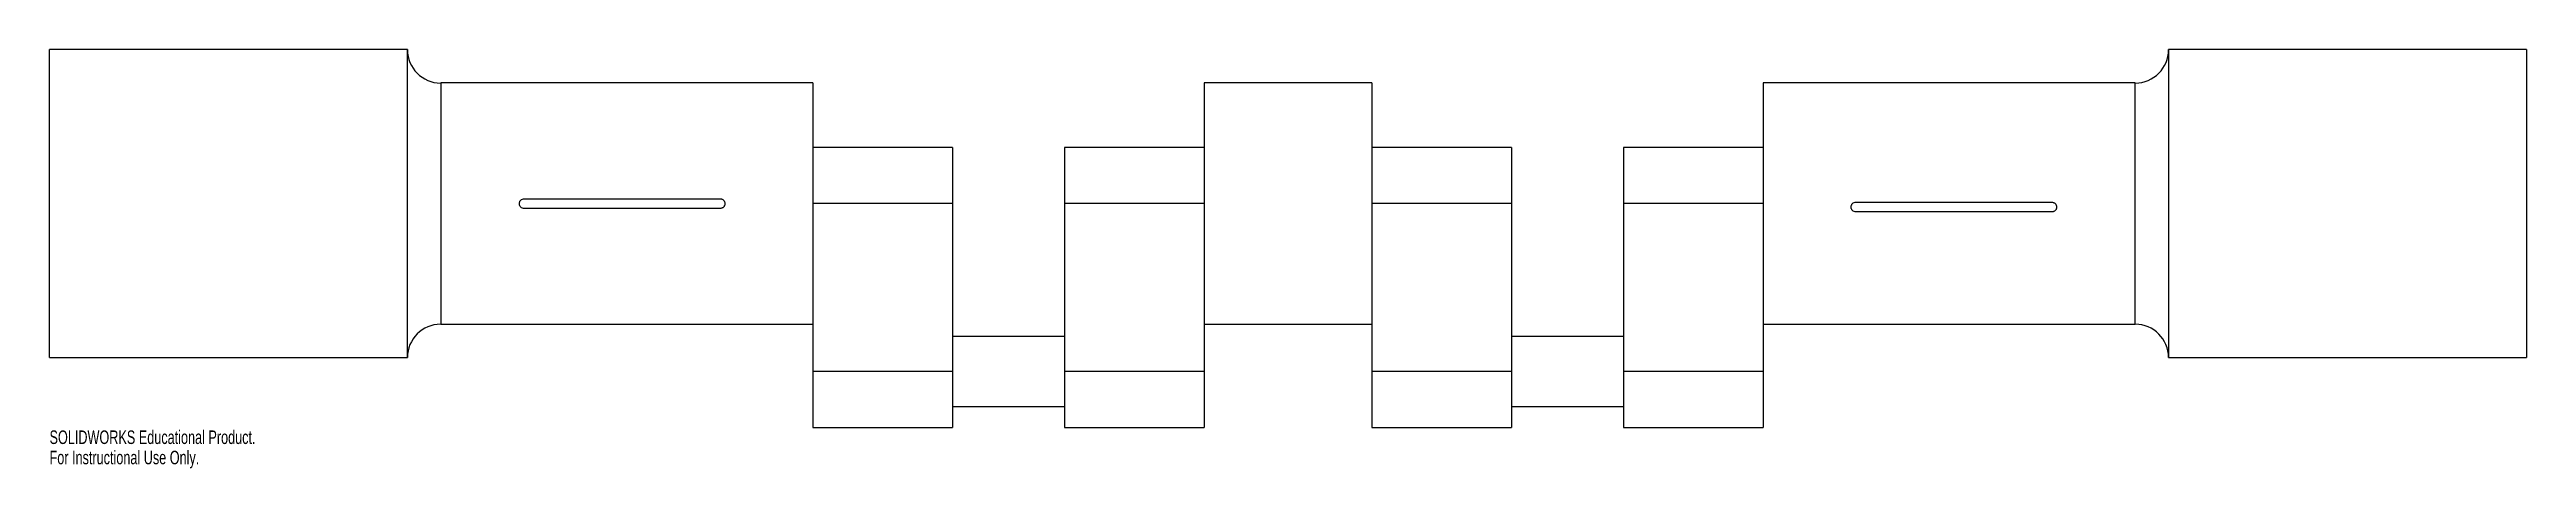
# Model space of a CAD drawing. Header units: millimetres. Extents: x -128 to 758, y -95 to 55.
import ezdxf

# ---------------------------------------------------------------- set-up
doc = ezdxf.new("R2010")
doc.units = ezdxf.units.MM
doc.styles.add('SLDTEXTSTYLE0', font='TXT', dxfattribs={"width": 0.7})

msp = doc.modelspace()

# ---------------------------------------------------------------- linework, layer by layer
at = {"color": 7, "linetype": 'Continuous', "lineweight": 25}
for p, q in [((0, 55), (-128, 55)), ((-128, -55), (-128, 55)), ((0, -55), (0, 55)), ((758, 55), (630, 55)), ((630, 55), (630, -55)), ((758, 55), (758, -55)), ((145, 43.08), (11.92, 43.08)), ((11.92, 43.08), (11.92, -43.07)), ((145, 43.08), (145, -80)), ((345, 43.08), (285, 43.08)), ((285, 43.08), (285, -80)), ((345, 43.08), (345, -80)), ((618.07, 43.08), (485, 43.08)), ((485, 43.08), (485, -80)), ((618.07, -43.07), (618.07, 43.08)), ((195, 20), (145, 20)), ((195, 20), (195, -80)), ((285, 20), (235, 20)), ((235, 20), (235, -80)), ((395, 20), (345, 20)), ((395, 20), (395, -80)), ((485, 20), (435, 20)), ((435, 20), (435, -80)), ((41.82, 1.75), (111.82, 1.75)), ((195, 0), (145, 0)), ((285, 0), (235, 0)), ((395, 0), (345, 0)), ((485, 0), (435, 0)), ((518.17, 0.53), (588.17, 0.53)), ((111.82, -1.75), (41.82, -1.75)), ((588.17, -2.97), (518.17, -2.97)), ((11.92, -43.07), (145, -43.07)), ((285, -43.07), (345, -43.07)), ((485, -43.07), (618.07, -43.07)), ((235, -47.5), (195, -47.5)), ((435, -47.5), (395, -47.5)), ((-128, -55), (0, -55)), ((195, -60), (145, -60)), ((285, -60), (235, -60)), ((395, -60), (345, -60)), ((485, -60), (435, -60)), ((630, -55), (758, -55)), ((195, -72.5), (235, -72.5)), ((395, -72.5), (435, -72.5)), ((145, -80), (195, -80)), ((235, -80), (285, -80)), ((345, -80), (395, -80)), ((435, -80), (485, -80))]:
    msp.add_line(p, q, dxfattribs=at)
for centre, radius, start, end in [((11.92, 55), 11.93, 180, 270), ((618.07, 55), 11.93, 270, 0), ((11.92, -55), 11.93, 90, 180), ((618.07, -55), 11.92, 0, 90)]:
    msp.add_arc(centre, radius, start, end, dxfattribs=at)
for points, knots in [([(41.82, -1.75), (41.6, -1.75), (41.37, -1.7), (40.95, -1.53), (40.75, -1.4), (40.51, -1.16), (40.43, -1.07), (40.31, -0.88), (40.25, -0.78), (40.16, -0.57), (40.13, -0.45), (40.09, -0.23), (40.08, -0.12), (40.07, 0.23), (40.12, 0.46), (40.25, 0.77), (40.31, 0.88), (40.43, 1.07), (40.51, 1.16), (40.75, 1.4), (40.94, 1.53), (41.36, 1.7), (41.59, 1.75), (41.82, 1.75)], [0, 0, 0, 0, 0.125, 0.125, 0.25, 0.25, 0.3125, 0.3125, 0.375, 0.375, 0.4375, 0.4375, 0.5, 0.5, 0.625, 0.625, 0.6875, 0.6875, 0.75, 0.75, 0.875, 0.875, 1, 1, 1, 1]), ([(111.82, 1.75), (111.94, 1.75), (112.05, 1.74), (112.28, 1.69), (112.39, 1.66), (112.6, 1.57), (112.7, 1.52), (112.89, 1.39), (112.98, 1.32), (113.22, 1.08), (113.35, 0.88), (113.53, 0.46), (113.57, 0.23), (113.58, -0.11), (113.56, -0.23), (113.52, -0.45), (113.49, -0.56), (113.4, -0.77), (113.34, -0.88), (113.22, -1.07), (113.14, -1.16), (112.98, -1.32), (112.89, -1.39), (112.7, -1.52), (112.6, -1.57), (112.39, -1.66), (112.28, -1.69), (112.06, -1.74), (111.94, -1.75), (111.82, -1.75)], [0, 0, 0, 0, 0.0625, 0.0625, 0.125, 0.125, 0.1875, 0.1875, 0.25, 0.25, 0.375, 0.375, 0.5, 0.5, 0.5625, 0.5625, 0.625, 0.625, 0.6875, 0.6875, 0.75, 0.75, 0.8125, 0.8125, 0.875, 0.875, 0.9375, 0.9375, 1, 1, 1, 1]), ([(518.17, -2.97), (517.95, -2.97), (517.72, -2.92), (517.3, -2.75), (517.1, -2.62), (516.86, -2.38), (516.78, -2.29), (516.66, -2.1), (516.6, -2), (516.52, -1.79), (516.48, -1.67), (516.44, -1.45), (516.43, -1.34), (516.42, -0.99), (516.47, -0.76), (516.6, -0.45), (516.66, -0.34), (516.78, -0.15), (516.86, -0.06), (517.1, 0.18), (517.29, 0.31), (517.71, 0.48), (517.94, 0.53), (518.17, 0.53)], [0, 0, 0, 0, 0.125, 0.125, 0.25, 0.25, 0.3125, 0.3125, 0.375, 0.375, 0.4375, 0.4375, 0.5, 0.5, 0.625, 0.625, 0.6875, 0.6875, 0.75, 0.75, 0.875, 0.875, 1, 1, 1, 1]), ([(588.17, 0.53), (588.29, 0.53), (588.4, 0.52), (588.63, 0.47), (588.74, 0.44), (588.95, 0.35), (589.05, 0.3), (589.24, 0.17), (589.33, 0.1), (589.57, -0.14), (589.7, -0.34), (589.88, -0.76), (589.92, -0.99), (589.92, -1.33), (589.91, -1.45), (589.87, -1.67), (589.84, -1.78), (589.75, -1.99), (589.69, -2.1), (589.57, -2.29), (589.49, -2.38), (589.33, -2.54), (589.24, -2.61), (589.05, -2.74), (588.95, -2.79), (588.74, -2.88), (588.63, -2.91), (588.41, -2.96), (588.29, -2.97), (588.17, -2.97)], [0, 0, 0, 0, 0.0625, 0.0625, 0.125, 0.125, 0.1875, 0.1875, 0.25, 0.25, 0.375, 0.375, 0.5, 0.5, 0.5625, 0.5625, 0.625, 0.625, 0.6875, 0.6875, 0.75, 0.75, 0.8125, 0.8125, 0.875, 0.875, 0.9375, 0.9375, 1, 1, 1, 1])]:
    msp.add_open_spline(points, degree=3, knots=knots, dxfattribs=at)

# ---------------------------------------------------------------- texts
at = {"color": 7, "linetype": 'Continuous', "char_height": 4.8336, "attachment_point": 1, "style": 'SLDTEXTSTYLE0'}
for s, insert in [('SOLIDWORKS Educational Product.', (-128, -81.02)), ('For Instructional Use Only.', (-128, -88.27))]:
    msp.add_mtext(s, dxfattribs=dict(at, insert=insert))

doc.saveas('drawing.dxf')
